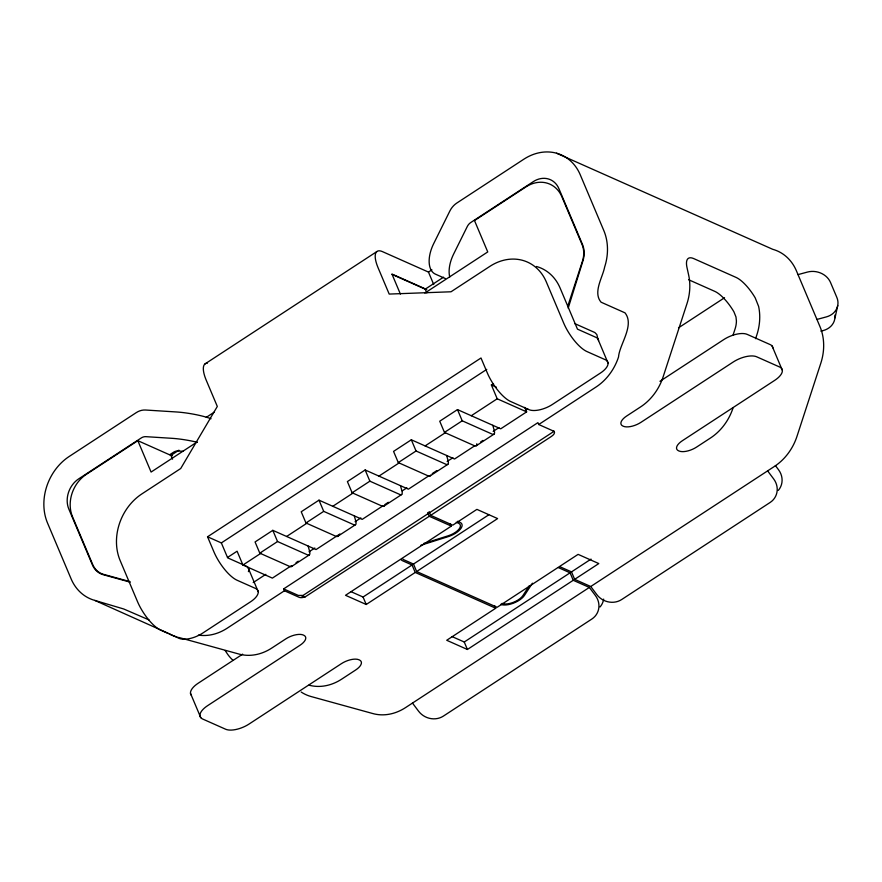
<?xml version="1.0" encoding="UTF-8"?>
<svg xmlns="http://www.w3.org/2000/svg" width="882" height="882" viewBox="0 0 882 882"><rect width="100%" height="100%" fill="white"/><g stroke="black" fill="none" stroke-linecap="round" stroke-linejoin="round"><path stroke-width="1.32" d="M568.195 308.149L582.848 261.138A22.579 18.742 -66 0 0 582.495 244.479L558.934 188.704A22.579 18.742 -66 0 0 533.29 181.637L470.79 222.507A9.029 7.497 -66 0 0 467.284 226.52L453.613 254.104A27.099 15.082 -62.6 0 0 449.754 277.014M837.746 305.503L834.758 319.119A18.059 15.49 12.4 0 1 823.358 330.518L820.91 331.18M567.776 306.197L582.451 261.16A22.579 18.742 -66 0 0 582.076 244.557L561.889 196.785A31.609 26.24 -66 0 0 525.992 186.885L474.494 220.555L487.746 251.932L424.87 293.045M732.997 335.292L735.125 328.765A22.579 18.742 -66 0 0 736.415 320.938L735.974 316.936L733.901 311.776A27.099 9.272 56.8 0 0 714.751 291.347L688.61 279.726M755.609 338.677L756.888 334.763A49.679 41.245 -66 0 0 758.619 306.418L755.201 297.851A27.099 9.272 56.8 0 0 736.051 277.411L693.737 258.602A27.099 9.272 56.8 0 0 686.99 267.522L688.71 275.338A49.679 41.245 -66 0 1 686.968 303.684L663.143 376.801A49.668 41.245 -66 0 1 640.608 406.9L626.661 416.017A13.55 5.965 -22.9 0 0 622.901 426.05L623.365 426.26A13.55 5.965 -22.9 0 0 640.916 422.357L733.251 361.995A18.059 7.949 -22.9 0 1 756.657 356.791L779.655 367.011A18.059 7.949 -22.9 0 1 774.65 380.396L682.315 440.757A13.55 5.965 -22.9 0 0 678.556 450.801L679.019 451A13.55 5.965 -22.9 0 0 696.571 447.097L710.528 437.979A49.668 41.245 -66 0 0 733.063 407.881M529.409 585.604L522.905 595.582A12.646 5.568 -22.9 0 1 513.037 602.472A12.646 5.568 -22.9 0 1 502.023 603.409M532.419 583.189L524.47 595.394A14.454 6.361 -22.9 0 1 513.192 603.266A14.454 6.361 -22.9 0 1 500.601 604.335M204.966 363.957L376.846 251.579M172.541 459.169L170.943 455.399L137.835 440.68L86.337 474.351A31.609 26.24 -66 0 0 72.522 516.753L92.698 564.513A22.579 18.742 -66 0 0 103.481 574.325L129.786 581.58M206.245 417.384L214.249 412.148M207.347 363.197A27.088 9.272 56.8 0 0 206.267 380.296L217.314 406.448L180.722 468.507L141.859 493.92A49.668 41.245 -66 0 0 120.15 560.555L137.515 601.645A27.088 9.272 56.8 0 0 160.778 630.189L179.178 638.37A18.059 7.949 -22.9 0 0 202.584 633.177L250.521 601.822A18.059 7.949 -22.9 0 0 255.526 588.448L237.137 580.268A27.088 9.272 56.8 0 1 213.863 551.724L207.557 536.785L480.999 357.993L487.316 372.932A27.088 9.272 56.8 0 0 510.579 401.475L528.98 409.656A18.059 7.949 -22.9 0 0 552.386 404.463L600.333 373.119A18.059 7.949 -22.9 0 0 605.339 359.735L586.938 351.554A27.088 9.272 56.8 0 1 563.664 323.01L546.311 281.92A49.668 41.245 -66 0 0 489.885 266.364L451.022 291.777L389.194 294.07L378.146 267.919A27.088 9.272 56.8 0 1 382.479 251.635L428.476 272.086L431.904 269.837M170.943 455.399L178.958 450.162M392.104 274.423L425.223 289.153L443.536 277.18M196.807 442.158L151.087 472.057L137.835 440.68M207.557 536.785L221.349 542.915L486.765 369.382M227.501 557.479L237.093 551.217L242.936 565.031L272.373 578.118L291.534 565.594M476.809 443.756A9.029 3.087 56.8 0 1 474.406 445.73L444.462 432.412L439.732 421.21L457.482 409.601L500.722 428.817L526.642 411.872L497.205 398.785L491.373 384.96L493.501 383.571M339.923 533.963L316.054 549.563L272.814 530.336L255.063 541.956L259.793 553.157L289.737 566.464A9.029 3.087 56.8 0 0 292.063 565.726M382.678 506.003L362.215 519.377L318.986 500.16L301.225 511.769L305.955 522.971L335.899 536.278A9.029 3.087 56.8 0 0 338.225 535.539M428.839 475.817L408.388 489.19L365.148 469.974L347.398 481.583L352.127 492.784L382.071 506.092A9.029 3.087 56.8 0 0 384.398 505.353M475.012 445.63L454.55 459.004L411.321 439.787L393.559 451.397L398.289 462.598L428.233 475.916A9.029 3.087 56.8 0 0 430.559 475.166M259.793 553.157L277.543 541.548L307.487 554.855A9.029 3.087 56.8 0 0 309.593 551.294L308.138 546.046M305.955 522.971L323.716 511.362L353.66 524.669A9.029 3.087 56.8 0 0 355.766 521.108L354.299 515.86M352.127 492.784L369.878 481.175L399.822 494.482A9.029 3.087 56.8 0 0 401.927 490.921L400.472 485.673M398.289 462.598L416.05 450.989L445.994 464.296A9.029 3.087 56.8 0 0 448.1 460.735L446.634 455.487M444.462 432.412L462.212 420.802L492.156 434.12A9.029 3.087 56.8 0 0 494.262 430.548L492.806 425.3M242.936 565.031L260.973 553.246M286.617 536.476L307.068 523.103M332.779 506.29L353.241 492.917M378.951 476.104L399.403 462.73M425.113 445.917L445.575 432.544M471.286 415.731L497.205 398.785M253.2 582.583L265.802 574.347M309.075 551.768L314.83 548.009M355.104 521.681L360.859 517.921M402.28 490.844L406.878 487.834M447.152 461.495L452.896 457.736M493.17 431.408L498.925 427.649M525.385 410.351L527.69 408.84M296.043 562.65L298.292 561.173M384.949 504.515L388.356 502.288M432.257 473.59L436.799 470.613M480.69 441.915L482.961 440.427M291.611 566.487L309.362 554.877M337.773 536.3L355.534 524.691M383.946 506.114L401.696 494.504M430.107 475.927L447.869 464.318M476.28 445.752L494.03 434.142M678.523 327.828L724.552 297.73M412.478 703.075L418.531 711.146A18.059 16.681 28 0 0 443.414 716.085L591.855 619.032A18.059 16.681 28 0 0 595.394 595.515L589.341 587.445L573.234 580.29L467.405 649.483L446.711 640.277L495.717 608.238L415.224 572.451L366.217 604.49L345.512 595.295L451.341 526.102L429.269 516.29L305.183 596.871A7.221 3.175 -22.9 0 1 299.152 597.312L284.434 590.764L283.651 588.9L537.921 422.643L538.715 424.518L553.433 431.055A7.221 3.175 -22.9 0 1 551.426 436.414L430.681 515.353L429.104 511.615M284.434 590.764L227.159 628.216A49.668 41.245 -66 0 1 198.428 635.095M538.715 424.518L595.989 387.066A49.668 41.245 -66 0 0 618.536 356.967C619.385 344.52 634.897 325.271 625.007 312.845L601.083 302.206C592.693 292.427 602.704 277.389 604.633 267.081A49.668 41.245 -66 0 0 603.806 230.544L580.246 174.779A49.668 41.245 -66 0 0 523.82 159.223L456.843 203.025A18.059 14.994 -66 0 0 449.831 211.052L433.635 243.741A27.099 15.082 -62.6 0 0 435.41 274.137L445.454 278.602M242.649 654.157L198.185 683.23A18.059 7.949 -22.9 0 0 191.284 695.225M659.945 381.311L723.78 339.581A18.059 7.949 -22.9 0 1 747.186 334.377L770.184 344.597A18.059 7.949 -22.9 0 1 772.886 347.894M350.882 591.613L363.053 597.026L412.059 564.976L415.224 572.451M402.699 558.857A12.646 5.568 -22.9 0 0 404.066 559.861L413.482 564.05L488.749 514.834M413.482 564.05L416.646 571.525L497.613 518.583L476.908 509.377L452.764 525.176L430.681 515.353M452.08 636.595L464.252 642.008L570.081 572.815L573.234 580.29M559.783 566.674L571.503 571.889L591.05 559.1M571.503 571.889L574.656 579.353L598.801 563.565L578.107 554.37L497.139 607.301L416.646 571.525M589.341 587.445L405.632 707.551A49.668 41.245 -66 0 1 372.921 713.582L311.004 696.515A49.668 41.245 -66 0 1 301.203 692.061M574.656 579.353L590.753 586.508L774.462 466.402A49.668 41.245 -66 0 0 796.997 436.303L820.822 363.186A49.668 41.245 -66 0 0 819.984 326.649L796.435 270.873A49.668 41.245 -66 0 0 772.72 249.308L556.531 153.203M423.503 543.577L448.254 535.771A12.646 5.568 -22.9 0 0 458.916 529.233A12.646 5.568 -22.9 0 0 458.53 523.224L456.237 522.199M420.846 545.263L448.21 536.631A14.454 6.361 -22.9 0 0 460.393 529.167A14.454 6.361 -22.9 0 0 459.952 522.298L457.648 521.273M798.012 274.611L807.405 272.075A18.059 15.49 12.4 0 1 830.524 282.483L836.842 297.421A18.059 15.49 12.4 0 1 826.346 316.903L816.941 319.438M283.651 588.9L298.37 595.438L303.055 595.416L553.477 431.673A7.221 3.175 -22.9 0 0 553.731 430.648M183.39 451.319L178.065 450.989A9.029 7.497 -66 0 0 173.423 452.301L169.873 454.616L172.376 455.729M130.271 582.175L103.238 574.722A22.579 18.742 -66 0 1 92.412 564.91L68.851 509.135A22.579 18.742 -66 0 1 78.719 478.849L141.219 437.979A9.029 7.497 -66 0 1 145.872 436.667L171.88 438.31A27.099 4.443 9.6 0 1 197.359 442.312M211.03 418.73A27.099 4.443 9.6 0 0 176.345 411.96L145.519 410.02A18.059 14.994 -66 0 0 136.236 412.644L69.248 456.435A49.668 41.245 -66 0 0 47.54 523.07L71.1 578.835A49.668 41.245 -66 0 0 94.815 600.41L123.701 608.977L149.014 619.914M178.473 637.377L239.066 654.08A49.668 41.245 -66 0 0 271.777 648.049L285.735 638.932A13.55 5.965 -22.9 0 1 303.287 635.029L303.739 635.238A13.55 5.965 -22.9 0 1 299.99 645.271L207.656 705.633A18.059 7.949 -22.9 0 0 202.651 719.017L225.649 729.238A18.059 7.949 -22.9 0 0 249.055 724.045L341.389 663.672A13.55 5.965 -22.9 0 1 358.941 659.769L359.404 659.979A13.55 5.965 -22.9 0 1 355.644 670.011L341.698 679.129A49.668 41.245 -66 0 1 308.987 685.16M301.225 595.736L305.183 596.871M574.733 323.595L594.876 332.547L596.849 334.598L597.952 339.14M426.756 289.528L391.95 274.048L400.395 294.07M491.373 384.96L496.39 387.187M558.361 567.6L570.081 572.815M412.059 564.976L402.644 560.798A14.454 6.361 -22.9 0 1 401.09 559.64M244.832 565.494L227.666 557.854L221.349 542.915M94.815 600.41L168.341 633.353M775.388 465.564L778.541 469.764A18.059 16.681 28 0 1 778.321 490.392M767.616 470.878L773.668 478.948A18.059 16.681 28 0 1 770.129 502.464L621.689 599.528A18.059 16.681 28 0 1 596.805 594.589L590.753 586.508M225.197 650.563L227.324 653.794A49.679 41.245 -66 0 0 232.826 660.166M772.081 345.976L782.345 370.308M597.764 338.699L608.029 363.031M524.757 407.385L526.642 411.872M428.476 272.086L433.735 284.544M425.223 289.153L426.811 292.912M457.482 409.601L462.212 420.802M494.67 605.747L495.717 608.238M450.294 523.61L451.341 526.102M411.321 439.787L416.05 450.989M427.682 512.552L429.269 516.29M464.252 642.008L467.405 649.483M365.148 469.974L369.878 481.175M363.053 597.026L366.217 604.49M318.986 500.16L323.716 511.362M272.814 530.336L277.543 541.548M247.963 567.413L258.228 591.734M190.479 693.318L200.754 717.639M834.912 315.061A18.059 15.49 12.4 0 1 834.945 317.785M603.652 599.11A18.059 16.681 28 0 1 600.047 606.959M536.399 266.474A49.668 41.245 -66 0 1 560.114 288.05L577.467 329.14L595.868 337.321A18.059 7.949 -22.9 0 1 598.569 340.617M246.067 566.035A18.059 7.949 -22.9 0 1 248.404 571.646M177.15 637.013A49.679 41.245 -66 0 1 169.587 633.915"/></g></svg>
